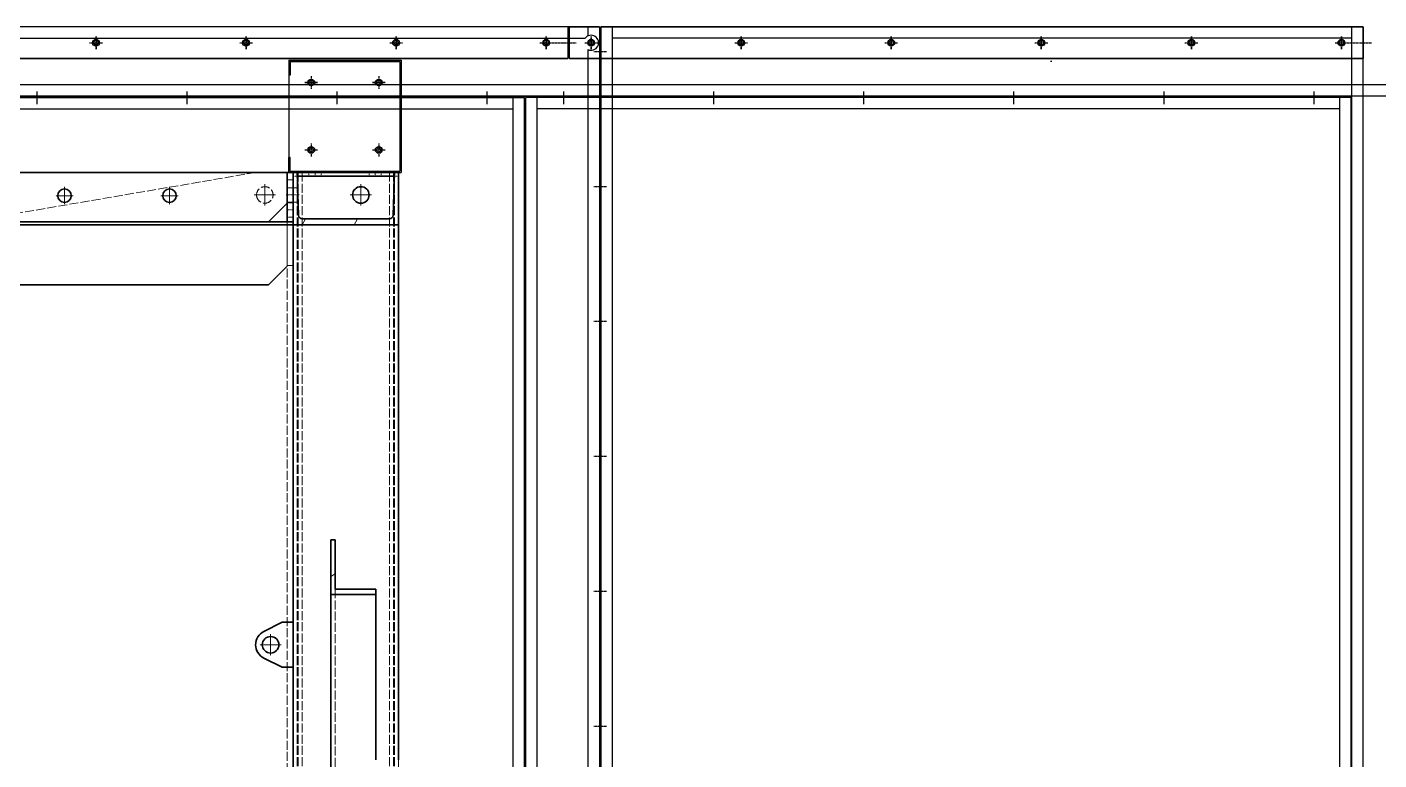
# Model space of a CAD drawing. Header units: millimetres. Extents: x 2784 to 32191, y 2597 to 23392.
# Drawn here: x 13881 to 15683, y 10528 to 11506 of the extents above; entities that cross this region are included whole.
import ezdxf

# ---------------------------------------------------------------- set-up
doc = ezdxf.new("R2010")
doc.units = ezdxf.units.MM
for name, pattern in [('CENTER', [2, 1.25, -0.25, 0.25, -0.25]), ('DASHDOT', [18.5, 12, -3, 0.5, -3]), ('DASHED', [15, 12, -3])]:
    doc.linetypes.add(name, pattern=pattern)
doc.layers.add('center', color=1, linetype='CENTER')

# ---------------------------------------------------------------- blocks, each defined once
blk = doc.blocks.new('A$C55E021B5')
at = {"color": 7, "lineweight": 35}
for p, q in [((580, 2140.5), (580, 1356.9)), ((728, 2140.5), (1362, 2140.5)), ((720, 2074.5), (1370, 2074.5)), ((753, 2074.5), (1337, 2074.5)), ((720, 2070.5), (720, 1140.5)), ((1370, 2070.5), (720, 2070.5)), ((753, 1990.5), (1221.9, 1990.5)), ((670, 1577.4), (670, 1269.3))]:
    blk.add_line(p, q, dxfattribs=at)
at = {"color": 7, "linetype": 'DASHED', "lineweight": 13, "ltscale": 0.008334}
for p, q in [((580, 2140.5), (585, 2140.5)), ((585, 2140.5), (580, 2140.5))]:
    blk.add_line(p, q, dxfattribs=at)
at = {"color": 7, "lineweight": 35, "ltscale": 0.008334}
for p, q in [((580, 2140.5), (585, 2140.5)), ((715, 2140.5), (720, 2140.5))]:
    blk.add_line(p, q, dxfattribs=at)
at = {"color": 7, "lineweight": 35, "ltscale": 0.116666}
for p, q in [((580, 2070.5), (580, 2140.5)), ((720, 2140.5), (720, 2070.5))]:
    blk.add_line(p, q, dxfattribs=at)
at = {"color": 7, "lineweight": 35, "ltscale": 0.008333}
blk.add_line((580, 2135.5), (580, 2140.5), dxfattribs=at)
at = {"color": 7, "linetype": 'DASHED', "lineweight": 13, "ltscale": 0.008625}
blk.add_line((580, 2135.5), (585.2, 2135.5), dxfattribs=at)
at = {"color": 7, "linetype": 'DASHED', "lineweight": 13}
for p, q in [((585, 2140.5), (585, 0.5)), ((586.6, 2140.5), (586.6, 0.5)), ((591.6, 2140.5), (591.6, 0.5)), ((708.4, 2140.5), (708.4, 0.5)), ((713.4, 2140.5), (713.4, 0.5)), ((715, 2140.5), (715, 0.5)), ((770, 2140.5), (1362, 2039.1)), ((728, 1070.5), (728, 2074.5)), ((720, 1070.5), (720, 1972.9)), ((720, 1968.5), (720, 172.5)), ((664, 1584.7), (664, 1276.6)), ((580, 1356.9), (580, 403))]:
    blk.add_line(p, q, dxfattribs=at)
at = {"color": 7, "lineweight": 35, "ltscale": 0.216666}
for p, q in [((585, 2140.5), (715, 2140.5)), ((715, 2140.5), (585, 2140.5))]:
    blk.add_line(p, q, dxfattribs=at)
at = {"color": 7, "lineweight": 35, "ltscale": 0.095348}
for p, q in [((585, 2140.5), (587, 2083.3)), ((713, 2083.3), (715, 2140.5))]:
    blk.add_line(p, q, dxfattribs=at)
at = {"color": 7, "lineweight": 35, "ltscale": 0.216085}
blk.add_line((585.2, 2135.5), (714.8, 2135.5), dxfattribs=at)
at = {"color": 7, "linetype": 'DASHED', "lineweight": 13, "ltscale": 0.008333}
for p, q in [((603.1, 2135.5), (603.1, 2140.5)), ((619.1, 2135.5), (619.1, 2140.5)), ((683.1, 2135.5), (683.1, 2140.5)), ((699.1, 2135.5), (699.1, 2140.5)), ((715, 2140.5), (720, 2140.5)), ((720, 2140.5), (715, 2140.5)), ((720, 2140.5), (720, 2135.5))]:
    blk.add_line(p, q, dxfattribs=at)
at = {"color": 7, "linetype": 'DASHDOT', "lineweight": 13, "ltscale": 0.01}
for p, q in [((611.1, 2135), (611.1, 2141)), ((691.1, 2135), (691.1, 2141))]:
    blk.add_line(p, q, dxfattribs=at)
at = {"color": 7, "linetype": 'DASHED', "lineweight": 13, "ltscale": 0.008624}
blk.add_line((714.8, 2135.5), (720, 2135.5), dxfattribs=at)
at = {"color": 7, "linetype": 'DASHED', "lineweight": 13, "ltscale": 0.116666}
blk.add_line((720, 2140.5), (720, 2070.5), dxfattribs=at)
at = {"color": 7, "lineweight": 35, "ltscale": 0.11}
for p, q in [((720, 2074.5), (720, 2140.5)), ((728, 2074.5), (728, 2140.5))]:
    blk.add_line(p, q, dxfattribs=at)
at = {"color": 7, "lineweight": 35, "ltscale": 0.013333}
for p, q in [((720, 2140.5), (728, 2140.5)), ((720, 2074.5), (728, 2074.5))]:
    blk.add_line(p, q, dxfattribs=at)
at = {"color": 7, "linetype": 'DASHED', "lineweight": 13, "ltscale": 0.013333}
for p, q in [((720, 2130.5), (728, 2130.5)), ((720, 2120), (728, 2120)), ((720, 2101), (728, 2101)), ((728, 2100), (720, 2100)), ((728, 2081), (720, 2081)), ((720, 2016.5), (728, 2016.5))]:
    blk.add_line(p, q, dxfattribs=at)
at = {"color": 7, "lineweight": 35, "ltscale": 0.068333}
blk.add_line((728, 2140.5), (728, 2099.5), dxfattribs=at)
at = {"color": 7, "linetype": 'DASHDOT', "lineweight": 13, "ltscale": 0.047667}
for p, q in [((615.7, 2110.5), (644.3, 2110.5)), ((630, 2124.8), (630, 2096.2)), ((743.7, 2110.5), (772.3, 2110.5)), ((758, 2124.8), (758, 2096.2)), ((750.3, 1524.8), (750.3, 1496.2)), ((736, 1510.5), (764.6, 1510.5))]:
    blk.add_line(p, q, dxfattribs=at)
at = {"color": 7, "linetype": 'DASHDOT', "lineweight": 13, "ltscale": 0.02876}
blk.add_line((712.2, 2110.5), (729.4, 2110.5), dxfattribs=at)
at = {"color": 7, "linetype": 'DASHED', "lineweight": 13, "ltscale": 0.010079}
for p, q in [((720, 2120), (714, 2120)), ((720, 2101), (714, 2101))]:
    blk.add_line(p, q, dxfattribs=at)
at = {"color": 7, "linetype": 'DASHED', "lineweight": 13, "ltscale": 0.009527}
blk.add_line((720, 2120), (714.3, 2120), dxfattribs=at)
at = {"color": 7, "linetype": 'DASHDOT', "lineweight": 13, "ltscale": 0.039}
for p, q in [((873.3, 2109.5), (896.7, 2109.5)), ((885, 2121.2), (885, 2097.8)), ((1013.3, 2109.5), (1036.7, 2109.5)), ((1025, 2121.2), (1025, 2097.8))]:
    blk.add_line(p, q, dxfattribs=at)
at = {"color": 7, "linetype": 'DASHED', "lineweight": 13, "ltscale": 0.010632}
blk.add_line((720, 2101), (713.6, 2101), dxfattribs=at)
at = {"color": 7, "linetype": 'DASHDOT', "lineweight": 13, "ltscale": 0.016}
blk.add_line((728.8, 2090.5), (719.2, 2090.5), dxfattribs=at)
at = {"color": 7, "lineweight": 35, "ltscale": 0.058926}
for p, q in [((753, 2074.5), (728, 2099.5)), ((753, 1990.5), (728, 2015.5))]:
    blk.add_line(p, q, dxfattribs=at)
at = {"color": 7, "linetype": 'DASHED', "lineweight": 13, "ltscale": 0.140001}
blk.add_line((728, 2015.5), (728, 2099.5), dxfattribs=at)
at = {"color": 7, "lineweight": 35, "ltscale": 0.193355}
blk.add_line((592, 2078.5), (708, 2078.5), dxfattribs=at)
at = {"color": 7, "lineweight": 13, "ltscale": 0.015396}
blk.add_line((639.1, 2070.5), (634.4, 2078.5), dxfattribs=at)
at = {"color": 7, "lineweight": 13, "ltscale": 0.015395}
blk.add_line((708.3, 2070.5), (703.7, 2078.5), dxfattribs=at)
at = {"color": 7, "lineweight": 35, "ltscale": 0.006667}
blk.add_line((720, 2070.5), (720, 2074.5), dxfattribs=at)
at = {"color": 7, "linetype": 'DASHED', "lineweight": 13, "ltscale": 0.006667}
blk.add_line((720, 2070.5), (720, 2074.5), dxfattribs=at)
at = {"color": 7, "lineweight": 35, "ltscale": 0.233334}
blk.add_line((720, 2070.5), (580, 2070.5), dxfattribs=at)
at = {"color": 7, "lineweight": 35, "ltscale": 0.17003}
blk.add_line((720, 2070.5), (720, 1968.5), dxfattribs=at)
at = {"color": 7, "lineweight": 35, "ltscale": 0.162609}
blk.add_line((720, 1972.9), (720, 2070.5), dxfattribs=at)
at = {"color": 7, "lineweight": 35, "ltscale": 0.10987}
blk.add_line((664, 1650.6), (664, 1584.7), dxfattribs=at)
at = {"color": 7, "lineweight": 35, "ltscale": 0.01}
blk.add_line((670, 1650.6), (664, 1650.6), dxfattribs=at)
at = {"color": 7, "lineweight": 35, "ltscale": 0.122078}
blk.add_line((670, 1577.4), (670, 1650.6), dxfattribs=at)
at = {"color": 7, "lineweight": 13, "ltscale": 0.011547}
blk.add_line((670, 1601.7), (664, 1605.1), dxfattribs=at)
at = {"color": 7, "lineweight": 35, "ltscale": 0.012208}
blk.add_line((610, 1577.4), (610, 1584.7), dxfattribs=at)
at = {"color": 7, "lineweight": 35, "ltscale": 0.09}
blk.add_line((664, 1584.7), (610, 1584.7), dxfattribs=at)
at = {"color": 7, "lineweight": 35, "ltscale": 0.1}
blk.add_line((610, 1577.4), (670, 1577.4), dxfattribs=at)
at = {"color": 7, "lineweight": 35, "ltscale": 0.367477}
blk.add_line((610, 1577.4), (610, 1356.9), dxfattribs=at)
at = {"color": 7, "lineweight": 35, "ltscale": 0.025}
for p, q in [((720, 1540.5), (735, 1540.5)), ((720, 1480.5), (735, 1480.5))]:
    blk.add_line(p, q, dxfattribs=at)
at = {"color": 7, "linetype": 'DASHED', "lineweight": 13, "ltscale": 0.1}
blk.add_line((720, 1540.5), (720, 1480.5), dxfattribs=at)
at = {"color": 7, "lineweight": 35, "ltscale": 0.045137}
for p, q in [((735, 1540.5), (759.2, 1528.4)), ((759.2, 1492.6), (735, 1480.5))]:
    blk.add_line(p, q, dxfattribs=at)
at = {"color": 7, "lineweight": 35}
for centre, radius in [((630, 2110.5), 11), ((885, 2109.5), 9), ((1025, 2109.5), 9), ((750.3, 1510.5), 11)]:
    blk.add_circle(centre, radius, dxfattribs=at)
at = {"color": 7, "linetype": 'DASHED', "lineweight": 13}
blk.add_circle((758, 2110.5), 11, dxfattribs=at)
at = {"color": 7, "lineweight": 35}
for centre, radius, start, end in [((592, 2083.5), 5, 182, 270), ((708, 2083.5), 5, 270, 358), ((750.3, 1510.5), 20, 296.565, 63.4349)]:
    blk.add_arc(centre, radius, start, end, dxfattribs=at)
at = {"color": 7, "linetype": 'DASHED', "lineweight": 13}
for ratio, start_param, end_param in [(0.034921, 1.0708, 3.14163), (0.034919, 0.00005, 1.070675), (0.034921, 4.212393, 6.283223), (0.034919, 3.141642, 4.212267)]:
    blk.add_ellipse((714, 2110.5), major_axis=(0, 9.5), ratio=ratio, start_param=start_param, end_param=end_param, dxfattribs=at)
blk = doc.blocks.new('A$C3A446159')
for p, q in [((0, 150), (0, 0)), ((0, 150), (150, 150)), ((0, 150), (0, 130)), ((2, 148), (148, 148)), ((2, 148), (2, 130)), ((148, 148), (148, 2)), ((150, 150), (150, 0)), ((2, 130), (0, 130)), ((2, 20), (0, 20)), ((0, 0), (0, 20)), ((2, 2), (2, 20)), ((0, 0), (150, 0)), ((2, 2), (148, 2))]:
    blk.add_line(p, q)
for centre in [(30, 120), (120, 120), (30, 30), (120, 30)]:
    blk.add_circle(centre, 3)
at = {"layer": 'center'}
for p, q in [((30, 128.5), (30, 111.5)), ((120, 128.5), (120, 111.5)), ((38.5, 120), (21.5, 120)), ((128.5, 120), (111.5, 120)), ((30, 38.5), (30, 21.5)), ((120, 38.5), (120, 21.5)), ((38.5, 30), (21.5, 30)), ((128.5, 30), (111.5, 30))]:
    blk.add_line(p, q, dxfattribs=at)
blk = doc.blocks.new('A$C1F404FBA')
for p, q in [((9.5, 2586), (9.5, 0)), ((1025.5, 2586), (9.5, 2586)), ((24.5, 2586), (24.5, 0)), ((1010.5, 0), (1010.5, 2586)), ((1025.5, 0), (1025.5, 2586)), ((1010.5, 2571), (24.5, 2571))]:
    blk.add_line(p, q)
at = {"color": 7}
for centre in [(196.5, 2565), (396.5, 2565), (596.5, 2565), (796.5, 2565), (996.5, 2565)]:
    blk.add_circle(centre, 4.5, dxfattribs=at)
at = {"color": 1}
blk.add_circle((196.5, 2565), 3, dxfattribs=at)
at = {"layer": 'center', "color": 1}
for p, q in [((188, 2565), (205, 2565)), ((188, 2565), (205, 2565)), ((196.5, 2573.5), (196.5, 2556.5)), ((196.5, 2573.5), (196.5, 2556.5)), ((388, 2565), (405, 2565)), ((396.5, 2573.5), (396.5, 2556.5)), ((588, 2565), (605, 2565)), ((596.5, 2573.5), (596.5, 2556.5)), ((788, 2565), (805, 2565)), ((796.5, 2573.5), (796.5, 2556.5)), ((988, 2565), (1005, 2565)), ((996.5, 2573.5), (996.5, 2556.5)), ((1019.5, 2565), (1036.5, 2565))]:
    blk.add_line(p, q, dxfattribs=at)
at = {"layer": 'center'}
for p, q in [((17, 2553), (0, 2553)), ((17, 2373), (0, 2373)), ((17, 2193), (0, 2193)), ((17, 2013), (0, 2013)), ((17, 1833), (0, 1833)), ((17, 1653), (0, 1653))]:
    blk.add_line(p, q, dxfattribs=at)
blk = doc.blocks.new('A$C25707C5C')
for p, q in [((1100, 2586), (0, 2586)), ((1085, 2574.2), (1085, 2586)), ((1100, 2586), (1100, 0)), ((15, 2571), (1081, 2571)), ((1085, 0), (1085, 2555.8))]:
    blk.add_line(p, q)
for centre in [(429, 2565), (629, 2565), (829, 2565), (1029, 2565), (1089, 2565), (715.9, 2512), (715.9, 2512), (715.9, 2512), (715.9, 2512), (805.9, 2512), (805.9, 2512), (805.9, 2512), (805.9, 2512), (715.9, 2422), (715.9, 2422), (715.9, 2422), (715.9, 2422), (805.9, 2422), (805.9, 2422), (805.9, 2422), (805.9, 2422)]:
    blk.add_circle(centre, 4.5)
blk.add_arc((1089, 2565), 10, 246.4181, 143.1301)
at = {"layer": 'center', "color": 1}
for p, q in [((420.5, 2565), (437.5, 2565)), ((429, 2573.5), (429, 2556.5)), ((620.5, 2565), (637.5, 2565)), ((629, 2573.5), (629, 2556.5)), ((820.5, 2565), (837.5, 2565)), ((829, 2573.5), (829, 2556.5)), ((1020.5, 2565), (1037.5, 2565)), ((1029, 2573.5), (1029, 2556.5)), ((1080.5, 2565), (1097.5, 2565)), ((1089, 2573.5), (1089, 2556.5))]:
    blk.add_line(p, q, dxfattribs=at)
at = {"layer": 'center'}
for p, q in [((1109.5, 2553), (1092.5, 2553)), ((707.4, 2512), (724.4, 2512)), ((707.4, 2512), (724.4, 2512)), ((715.9, 2520.5), (715.9, 2503.5)), ((715.9, 2520.5), (715.9, 2503.5)), ((797.4, 2512), (814.4, 2512)), ((797.4, 2512), (814.4, 2512)), ((805.9, 2520.5), (805.9, 2503.5)), ((805.9, 2520.5), (805.9, 2503.5)), ((707.4, 2422), (724.4, 2422)), ((707.4, 2422), (724.4, 2422)), ((715.9, 2430.5), (715.9, 2413.5)), ((715.9, 2430.5), (715.9, 2413.5)), ((797.4, 2422), (814.4, 2422)), ((797.4, 2422), (814.4, 2422)), ((805.9, 2430.5), (805.9, 2413.5)), ((805.9, 2430.5), (805.9, 2413.5)), ((1109.5, 2373), (1092.5, 2373)), ((1109.5, 2193), (1092.5, 2193)), ((1109.5, 2013), (1092.5, 2013)), ((1109.5, 1833), (1092.5, 1833)), ((1109.5, 1653), (1092.5, 1653))]:
    blk.add_line(p, q, dxfattribs=at)
blk = doc.blocks.new('A$C00BA3925')
for p, q in [((0, 11), (0, 1069)), ((0, 1069), (0, 11)), ((0, 1069), (0, 11)), ((0, 1069), (42, 1069)), ((42, 11), (0, 11))]:
    blk.add_line(p, q)
at = {"color": 7, "lineweight": 15}
for p, q in [((0, 11), (0, 1069)), ((42, 11), (42, 1069)), ((3.5, 11), (0, 11)), ((20, 11), (3.5, 11)), ((20, 11), (42, 11))]:
    blk.add_line(p, q, dxfattribs=at)
for centre in [(21, 1040), (21, 840), (21, 840), (21, 640), (21, 440), (21, 240), (21, 40)]:
    blk.add_circle(centre, 3)
at = {"layer": 'center'}
for p, q in [((21, 1048.5), (21, 1031.5)), ((12.5, 1040), (29.5, 1040)), ((21, 848.5), (21, 831.5)), ((21, 848.5), (21, 831.5)), ((12.5, 840), (29.5, 840)), ((12.5, 840), (29.5, 840)), ((12.5, 640), (29.5, 640)), ((21, 648.5), (21, 631.5)), ((12.5, 440), (29.5, 440)), ((21, 448.5), (21, 431.5)), ((12.5, 240), (29.5, 240)), ((21, 248.5), (21, 231.5)), ((12.5, 40), (29.5, 40)), ((21, 48.5), (21, 31.5)), ((21, 34.5), (21, 17.5)), ((21, 17), (21, 0))]:
    blk.add_line(p, q, dxfattribs=at)
blk = doc.blocks.new('A$C39BF085F')
at = {"color": 7, "lineweight": 15}
for p, q in [((1058, 42), (0, 42)), ((1058, 20), (1058, 42)), ((1058, 20), (1058, 3.5)), ((1058, 0), (0, 0)), ((1058, 3.5), (1058, 0))]:
    blk.add_line(p, q, dxfattribs=at)
for p, q in [((0, 0), (0, 42)), ((1058, 42), (1058, 0)), ((1058, 0), (0, 0)), ((0, 0), (1058, 0)), ((0, 0), (1058, 0))]:
    blk.add_line(p, q)
for centre in [(29, 21), (229, 21), (229, 21), (429, 21), (629, 21), (829, 21), (1029, 21)]:
    blk.add_circle(centre, 3)
at = {"layer": 'center'}
for p, q in [((20.5, 21), (37.5, 21)), ((29, 12.5), (29, 29.5)), ((220.5, 21), (237.5, 21)), ((220.5, 21), (237.5, 21)), ((229, 12.5), (229, 29.5)), ((229, 12.5), (229, 29.5)), ((420.5, 21), (437.5, 21)), ((429, 12.5), (429, 29.5)), ((620.5, 21), (637.5, 21)), ((629, 12.5), (629, 29.5)), ((820.5, 21), (837.5, 21)), ((829, 12.5), (829, 29.5)), ((1020.5, 21), (1037.5, 21)), ((1029, 12.5), (1029, 29.5)), ((1034.5, 21), (1051.5, 21)), ((1052, 21), (1069, 21))]:
    blk.add_line(p, q, dxfattribs=at)
blk = doc.blocks.new('A$C598110FA')
for p, q in [((0, 9.5), (0, 2265.5)), ((0, 9.5), (0, 2265.5)), ((1100, 2265.5), (0, 2265.5)), ((15, 9.5), (15, 2265.5)), ((1100, 2265.5), (1058, 2265.5)), ((1085, 9.5), (1085, 2265.5)), ((1085, 9.5), (1085, 2265.5)), ((1100, 9.5), (1100, 2265.5)), ((1100, 9.5), (1100, 2265.5)), ((1100, 9.5), (1100, 2265.5)), ((1100, 9.5), (1100, 2265.5)), ((1100, 9.5), (1100, 2265.5)), ((1100, 9.5), (1100, 2265.5)), ((1085, 2250.5), (15, 2250.5)), ((1100, 39.5), (1100, 9.5)), ((1100, 39.5), (1100, 9.5)), ((1001, 24.5), (15, 24.5)), ((1001, 9.5), (1001, 24.5)), ((1055, 9.5), (1055, 24.5)), ((1085, 24.5), (1055, 24.5)), ((1100, 9.5), (0, 9.5)), ((1055, 11.5), (1001, 11.5)), ((1100, 9.5), (1058, 9.5))]:
    blk.add_line(p, q)
at = {"layer": 'center'}
for p, q in [((50, 2273.5), (50, 2256.5)), ((250, 2273.5), (250, 2256.5)), ((450, 2273.5), (450, 2256.5)), ((650, 2273.5), (650, 2256.5)), ((850, 2273.5), (850, 2256.5)), ((1050, 2273.5), (1050, 2256.5)), ((1050, 2273.5), (1050, 2256.5)), ((50, 17), (50, 0)), ((250, 17), (250, 0)), ((450, 17), (450, 0)), ((650, 17), (650, 0)), ((850, 17), (850, 0)), ((1050, 17), (1050, 0)), ((1050, 17), (1050, 0))]:
    blk.add_line(p, q, dxfattribs=at)
blk = doc.blocks.new('A$C35EA48DC')
for p, q in [((0, 9.5), (0, 2265.5)), ((0, 9.5), (0, 2265.5)), ((0, 2265.5), (1100, 2265.5)), ((0, 9.5), (0, 2265.5)), ((0, 9.5), (0, 2265.5)), ((0, 9.5), (0, 2265.5)), ((0, 9.5), (0, 2265.5)), ((0, 2265.5), (42, 2265.5)), ((15, 9.5), (15, 2265.5)), ((15, 9.5), (15, 2265.5)), ((1085, 9.5), (1085, 2265.5)), ((1100, 9.5), (1100, 2265.5)), ((1100, 9.5), (1100, 2265.5)), ((15, 2250.5), (1085, 2250.5)), ((0, 39.5), (0, 9.5)), ((0, 39.5), (0, 9.5)), ((15, 24.5), (45, 24.5)), ((45, 9.5), (45, 24.5)), ((99, 24.5), (1085, 24.5)), ((99, 9.5), (99, 24.5)), ((0, 9.5), (1100, 9.5)), ((0, 9.5), (42, 9.5)), ((45, 11.5), (99, 11.5))]:
    blk.add_line(p, q)
at = {"color": 7}
blk.add_circle((20.9, 2140.5), 4.5, dxfattribs=at)
for centre in [(21, 2062.5), (21, 1862.5), (21, 1662.5), (21, 1462.5), (21, 1462.5), (21, 1262.5), (21, 1262.5), (21, 1062.5), (21, 862.5), (21, 662.5), (21, 462.5), (21, 262.5), (21, 62.5)]:
    blk.add_circle(centre, 4.5)
at = {"layer": 'center'}
for p, q in [((50, 2273.5), (50, 2256.5)), ((50, 2273.5), (50, 2256.5)), ((250, 2273.5), (250, 2256.5)), ((450, 2273.5), (450, 2256.5)), ((650, 2273.5), (650, 2256.5)), ((850, 2273.5), (850, 2256.5)), ((1050, 2273.5), (1050, 2256.5)), ((20.9, 2149), (20.9, 2132)), ((29.4, 2140.5), (12.4, 2140.5)), ((29.5, 2062.5), (12.5, 2062.5)), ((21, 2071), (21, 2054)), ((29.5, 1862.5), (12.5, 1862.5)), ((21, 1871), (21, 1854)), ((29.5, 1662.5), (12.5, 1662.5)), ((21, 1671), (21, 1654)), ((29.5, 1462.5), (12.5, 1462.5)), ((29.5, 1462.5), (12.5, 1462.5)), ((21, 1471), (21, 1454)), ((21, 1471), (21, 1454)), ((29.5, 1262.5), (12.5, 1262.5)), ((29.5, 1262.5), (12.5, 1262.5)), ((21, 1271), (21, 1254)), ((21, 1271), (21, 1254)), ((21, 1071), (21, 1054)), ((29.5, 1062.5), (12.5, 1062.5)), ((21, 871), (21, 854)), ((29.5, 862.5), (12.5, 862.5)), ((21, 671), (21, 654)), ((29.5, 662.5), (12.5, 662.5)), ((21, 471), (21, 454)), ((29.5, 462.5), (12.5, 462.5)), ((21, 271), (21, 254)), ((29.5, 262.5), (12.5, 262.5)), ((29.5, 62.5), (12.5, 62.5)), ((21, 71), (21, 54)), ((50, 17), (50, 0)), ((50, 17), (50, 0)), ((250, 17), (250, 0)), ((450, 17), (450, 0)), ((650, 17), (650, 0)), ((850, 17), (850, 0)), ((1050, 17), (1050, 0))]:
    blk.add_line(p, q, dxfattribs=at)
blk = doc.blocks.new('1')
for p, q in [((15244.8, 11460), (15246.8, 11460)), ((15843.7, 11428.8), (13458.7, 11428.8)), ((15843.7, 11413.7), (13443.7, 11413.7)), ((13585.7, 11413.7), (15377.7, 11413.7))]:
    blk.add_line(p, q)
at = {"layer": 'center'}
blk.add_line((13893.7, 11419.8), (13893.7, 11402.8), dxfattribs=at)
for name, p in [('A$C25707C5C', (13543.7, 8919.8)), ('A$C39BF085F', (14603.7, 11463.7)), ('A$C1F404FBA', (14636.2, 8919.8)), ('A$C3A446159', (14229.6, 11311.7))]:
    blk.add_blockref(name, p)
at = {"rotation": 90}
blk.add_blockref('A$C00BA3925', (14612.7, 11463.8), dxfattribs=at)
at = {"color": 7}
for name, p in [('A$C35EA48DC', (13443.8, 9146.2)), ('A$C598110FA', (14545.8, 9146.2))]:
    blk.add_blockref(name, p, dxfattribs=at)
at = {"xscale": -1}
blk.add_blockref('A$C55E021B5', (14955.7, 9171.3), dxfattribs=at)
blk = doc.blocks.new('1.')
blk.add_blockref('1', (0, 0))

msp = doc.modelspace()

# ---------------------------------------------------------------- block references
msp.add_blockref('1.', (0, 0))

doc.saveas('drawing.dxf')
